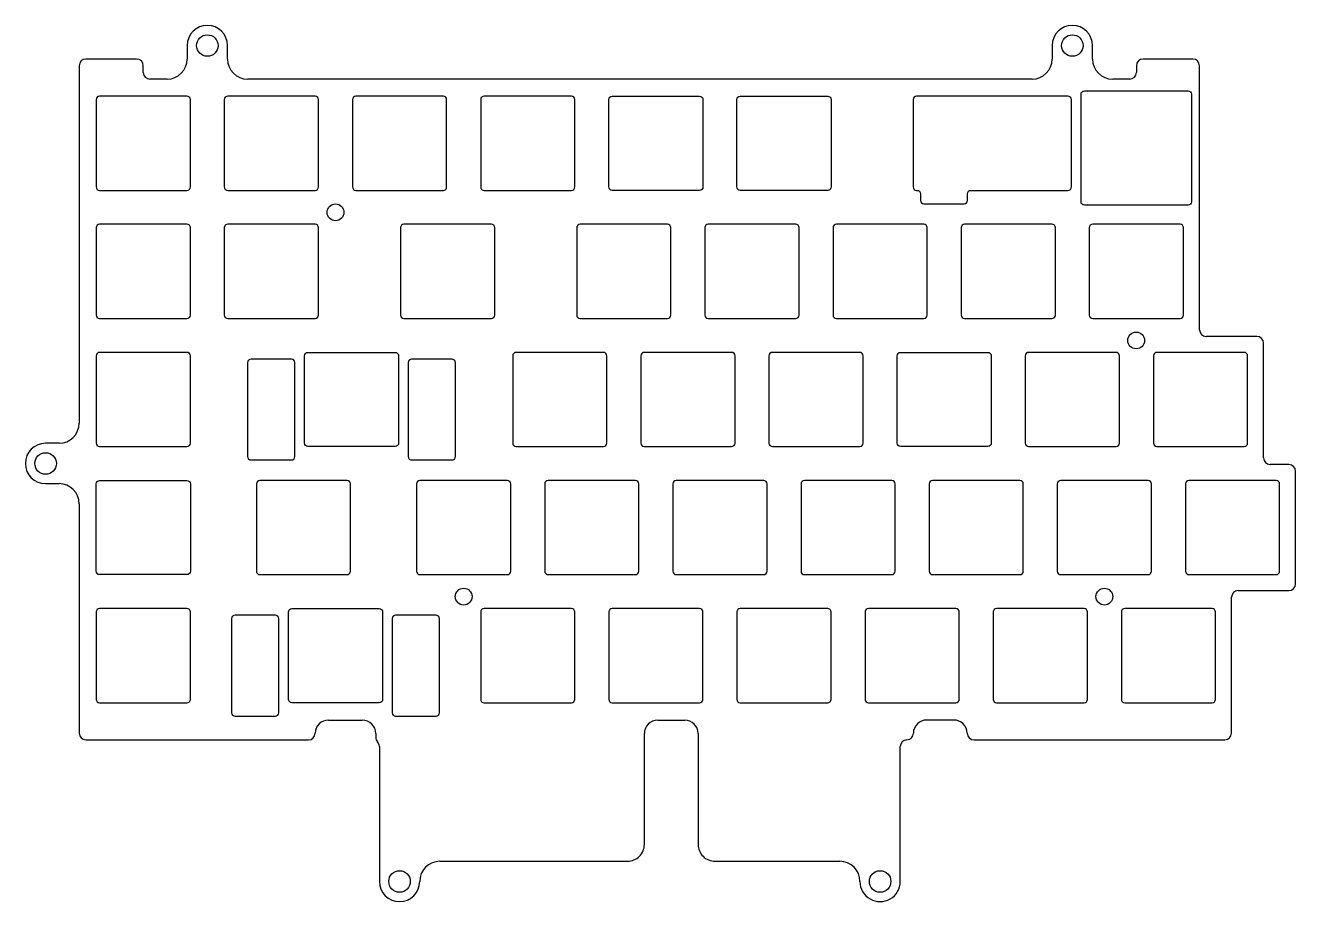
# Model space of a CAD drawing. Header units: millimetres. Extents: x -370 to -181, y -27 to 103.
import ezdxf

# ---------------------------------------------------------------- set-up
doc = ezdxf.new("R2010")
doc.units = ezdxf.units.MM
doc.layers.get('0').update_dxf_attribs({"linetype": 'CONTINUOUS'})

msp = doc.modelspace()

# ---------------------------------------------------------------- linework, layer by layer
for p, q in [((-345.9, 100.25), (-345.9, 98.25)), ((-339.9, 98.25), (-339.9, 100.25)), ((-217.31, 100.25), (-217.31, 98.25)), ((-211.31, 98.25), (-211.31, 100.25)), ((-353.42, 98.25), (-360.95, 98.25)), ((-196.41, 98.25), (-203.79, 98.25)), ((-361.95, 97.25), (-361.95, 44.1)), ((-352.43, 96.25), (-352.43, 97.25)), ((-204.79, 97.25), (-204.79, 96.25)), ((-195.41, 58), (-195.41, 97.25)), ((-348.9, 95.25), (-351.43, 95.25)), ((-220.31, 95.25), (-336.9, 95.25)), ((-205.79, 95.25), (-208.31, 95.25)), ((-186.89, 57), (-194.41, 57)), ((-185.89, 38.95), (-185.89, 56)), ((-364.95, 41.1), (-366.95, 41.1)), ((-182.13, 37.95), (-184.89, 37.95)), ((-181.12, 20.2), (-181.12, 36.95)), ((-366.95, 35.1), (-364.95, 35.1)), ((-361.95, 32.1), (-361.95, -2)), ((-189.65, 19.2), (-182.13, 19.2)), ((-190.65, -2), (-190.65, 18.2)), ((-324.87, -0.05), (-319.87, -0.05)), ((-275.94, -0.05), (-271.94, -0.05)), ((-235.94, -0.04), (-231.94, -0.04)), ((-360.95, -3), (-327.87, -3)), ((-317.87, -2.06), (-317.87, -2.63)), ((-277.94, -6.06), (-277.94, -2.06)), ((-269.94, -2.06), (-269.94, -6.06)), ((-228.93, -3), (-191.65, -3)), ((-317.33, -4), (-317.33, -24.06)), ((-239.89, -24.06), (-239.89, -4)), ((-277.94, -18.55), (-277.94, -6.06)), ((-269.94, -6.06), (-269.94, -18.55)), ((-308.33, -21.06), (-280.44, -21.06)), ((-267.44, -21.06), (-248.89, -21.06))]:
    msp.add_line(p, q)
for points in [[(-345.93, 78.72, 0.414214), (-345.43, 79.22), (-345.43, 92.22, 0.414214), (-345.93, 92.72), (-358.93, 92.72, 0.414214), (-359.43, 92.22), (-359.43, 79.22, 0.414214), (-358.93, 78.72)], [(-326.88, 78.72, 0.414214), (-326.38, 79.22), (-326.38, 92.22, 0.414214), (-326.88, 92.72), (-339.88, 92.72, 0.414214), (-340.38, 92.22), (-340.38, 79.22, 0.414214), (-339.88, 78.72)], [(-307.82, 78.72, 0.414214), (-307.33, 79.22), (-307.33, 92.22, 0.414214), (-307.82, 92.72), (-320.83, 92.72, 0.414214), (-321.32, 92.22), (-321.32, 79.22, 0.414214), (-320.83, 78.72)], [(-288.77, 78.72, 0.414214), (-288.27, 79.22), (-288.27, 92.22, 0.414214), (-288.77, 92.72), (-301.77, 92.72, 0.414214), (-302.27, 92.22), (-302.27, 79.22, 0.414214), (-301.77, 78.72)], [(-269.23, 92.22), (-269.23, 79.22, -0.414214), (-269.73, 78.72), (-282.73, 78.72, -0.414214), (-283.23, 79.22), (-283.23, 92.22, -0.414214), (-282.73, 92.72), (-269.73, 92.72, -0.414214)], [(-250.18, 92.22), (-250.18, 79.22, -0.414214), (-250.68, 78.72), (-263.68, 78.72, -0.414214), (-264.18, 79.22), (-264.18, 92.22, -0.414214), (-263.68, 92.72), (-250.68, 92.72, -0.414214)], [(-236.89, 77.22, 0.414214), (-236.39, 76.73), (-230.39, 76.73, 0.414214), (-229.89, 77.22), (-229.89, 78.22, -0.414214), (-229.39, 78.72), (-214.96, 78.72, 0.414214), (-214.46, 79.22), (-214.46, 92.22, 0.414214), (-214.96, 92.72), (-237.48, 92.72, 0.414214), (-237.98, 92.22), (-237.98, 79.22, 0.414214), (-237.48, 78.72), (-237.39, 78.72, -0.414214), (-236.89, 78.22)], [(-213.02, 77.02), (-213.02, 93.02, -0.414214), (-212.52, 93.52), (-197.09, 93.52, -0.414214), (-196.59, 93.02), (-196.59, 77.02, -0.414214), (-197.09, 76.52), (-212.52, 76.52, -0.414214)], [(-359.43, 60.17, 0.414214), (-358.93, 59.67), (-345.93, 59.67, 0.414214), (-345.43, 60.17), (-345.43, 73.17, 0.414214), (-345.93, 73.67), (-358.93, 73.67, 0.414214), (-359.43, 73.17)], [(-340.38, 60.17, 0.414214), (-339.88, 59.67), (-326.88, 59.67, 0.414214), (-326.38, 60.17), (-326.38, 73.17, 0.414214), (-326.88, 73.67), (-339.88, 73.67, 0.414214), (-340.38, 73.17)], [(-300.68, 59.67, 0.414214), (-300.18, 60.17), (-300.18, 73.17, 0.414214), (-300.68, 73.67), (-313.68, 73.67, 0.414214), (-314.18, 73.17), (-314.18, 60.17, 0.414214), (-313.68, 59.67)], [(-274.49, 59.67, 0.414214), (-273.99, 60.17), (-273.99, 73.17, 0.414214), (-274.49, 73.67), (-287.49, 73.67, 0.414214), (-287.99, 73.17), (-287.99, 60.17, 0.414214), (-287.49, 59.67)], [(-255.44, 59.67, 0.414214), (-254.94, 60.17), (-254.94, 73.17, 0.414214), (-255.44, 73.67), (-268.44, 73.67, 0.414214), (-268.94, 73.17), (-268.94, 60.17, 0.414214), (-268.44, 59.67)], [(-236.39, 59.67, 0.414214), (-235.89, 60.17), (-235.89, 73.17, 0.414214), (-236.39, 73.67), (-249.39, 73.67, 0.414214), (-249.89, 73.17), (-249.89, 60.17, 0.414214), (-249.39, 59.67)], [(-217.34, 59.67, 0.414214), (-216.84, 60.17), (-216.84, 73.17, 0.414214), (-217.34, 73.67), (-230.34, 73.67, 0.414214), (-230.84, 73.17), (-230.84, 60.17, 0.414214), (-230.34, 59.67)], [(-211.79, 60.17, 0.414214), (-211.29, 59.67), (-198.29, 59.67, 0.414214), (-197.79, 60.17), (-197.79, 73.17, 0.414214), (-198.29, 73.67), (-211.29, 73.67, 0.414214), (-211.79, 73.17)], [(-345.93, 40.62, 0.414214), (-345.43, 41.12), (-345.43, 54.13, 0.414214), (-345.93, 54.62), (-358.93, 54.62, 0.414214), (-359.43, 54.13), (-359.43, 41.12, 0.414214), (-358.93, 40.62)], [(-336.41, 53.62, 0.414214), (-336.91, 53.12), (-336.91, 39.12, 0.414214), (-336.41, 38.62), (-330.41, 38.62, 0.414214), (-329.91, 39.12), (-329.91, 53.12, 0.414214), (-330.41, 53.62)], [(-314.47, 54.13), (-314.47, 41.12, -0.414214), (-314.97, 40.62), (-327.97, 40.62, -0.414214), (-328.47, 41.12), (-328.47, 54.13, -0.414214), (-327.97, 54.62), (-314.97, 54.62, -0.414214)], [(-312.53, 53.62, 0.414214), (-313.03, 53.12), (-313.03, 39.12, 0.414214), (-312.53, 38.62), (-306.53, 38.62, 0.414214), (-306.03, 39.12), (-306.03, 53.12, 0.414214), (-306.53, 53.62)], [(-284.01, 40.62, 0.414214), (-283.51, 41.12), (-283.51, 54.13, 0.414214), (-284.01, 54.62), (-297.01, 54.62, 0.414214), (-297.51, 54.13), (-297.51, 41.12, 0.414214), (-297.01, 40.62)], [(-264.96, 40.62, 0.414214), (-264.46, 41.12), (-264.46, 54.13, 0.414214), (-264.96, 54.62), (-277.96, 54.62, 0.414214), (-278.46, 54.13), (-278.46, 41.12, 0.414214), (-277.96, 40.62)], [(-245.91, 40.62, 0.414214), (-245.41, 41.12), (-245.41, 54.13, 0.414214), (-245.91, 54.62), (-258.91, 54.62, 0.414214), (-259.41, 54.13), (-259.41, 41.12, 0.414214), (-258.91, 40.62)], [(-226.36, 54.13), (-226.36, 41.12, -0.414214), (-226.86, 40.62), (-239.86, 40.62, -0.414214), (-240.36, 41.12), (-240.36, 54.13, -0.414214), (-239.86, 54.62), (-226.86, 54.62, -0.414214)], [(-207.81, 40.62, 0.414214), (-207.31, 41.12), (-207.31, 54.13, 0.414214), (-207.81, 54.62), (-220.81, 54.62, 0.414214), (-221.31, 54.13), (-221.31, 41.12, 0.414214), (-220.81, 40.62)], [(-188.76, 40.62, 0.414214), (-188.26, 41.12), (-188.26, 54.13, 0.414214), (-188.76, 54.62), (-201.76, 54.62, 0.414214), (-202.26, 54.13), (-202.26, 41.12, 0.414214), (-201.76, 40.62)], [(-345.43, 35.08), (-345.43, 22.07, -0.414214), (-345.93, 21.57), (-358.93, 21.57, -0.414214), (-359.43, 22.07), (-359.43, 35.08, -0.414214), (-358.93, 35.57), (-345.93, 35.57, -0.414214)], [(-322.11, 21.57, 0.414214), (-321.61, 22.07), (-321.61, 35.08, 0.414214), (-322.11, 35.57), (-335.11, 35.57, 0.414214), (-335.61, 35.08), (-335.61, 22.07, 0.414214), (-335.11, 21.57)], [(-298.3, 21.57, 0.414214), (-297.8, 22.07), (-297.8, 35.08, 0.414214), (-298.3, 35.57), (-311.3, 35.57, 0.414214), (-311.8, 35.08), (-311.8, 22.07, 0.414214), (-311.3, 21.57)], [(-279.25, 21.57, 0.414214), (-278.75, 22.07), (-278.75, 35.08, 0.414214), (-279.25, 35.57), (-292.25, 35.57, 0.414214), (-292.75, 35.08), (-292.75, 22.07, 0.414214), (-292.25, 21.57)], [(-273.7, 22.07, 0.414214), (-273.2, 21.57), (-260.2, 21.57, 0.414214), (-259.7, 22.07), (-259.7, 35.08, 0.414214), (-260.2, 35.57), (-273.2, 35.57, 0.414214), (-273.7, 35.08)], [(-241.15, 21.57, 0.414214), (-240.65, 22.07), (-240.65, 35.08, 0.414214), (-241.15, 35.57), (-254.15, 35.57, 0.414214), (-254.65, 35.08), (-254.65, 22.07, 0.414214), (-254.15, 21.57)], [(-222.1, 21.57, 0.414214), (-221.6, 22.07), (-221.6, 35.08, 0.414214), (-222.1, 35.57), (-235.1, 35.57, 0.414214), (-235.6, 35.08), (-235.6, 22.07, 0.414214), (-235.1, 21.57)], [(-203.05, 21.57, 0.414214), (-202.55, 22.07), (-202.55, 35.08, 0.414214), (-203.05, 35.57), (-216.05, 35.57, 0.414214), (-216.55, 35.08), (-216.55, 22.07, 0.414214), (-216.05, 21.57)], [(-184, 21.57, 0.414214), (-183.5, 22.07), (-183.5, 35.08, 0.414214), (-184, 35.57), (-197, 35.57, 0.414214), (-197.5, 35.08), (-197.5, 22.07, 0.414214), (-197, 21.57)], [(-345.93, 2.52, 0.414214), (-345.43, 3.02), (-345.43, 16.02, 0.414214), (-345.93, 16.52), (-358.93, 16.52, 0.414214), (-359.43, 16.02), (-359.43, 3.02, 0.414214), (-358.93, 2.52)], [(-338.79, 15.53, 0.414214), (-339.29, 15.03), (-339.29, 1.02, 0.414214), (-338.79, 0.52), (-332.79, 0.52, 0.414214), (-332.29, 1.02), (-332.29, 15.03, 0.414214), (-332.79, 15.53)], [(-316.85, 16.02), (-316.85, 3.02, -0.414214), (-317.35, 2.52), (-330.35, 2.52, -0.414214), (-330.85, 3.02), (-330.85, 16.02, -0.414214), (-330.35, 16.52), (-317.35, 16.52, -0.414214)], [(-314.91, 15.53, 0.414214), (-315.41, 15.03), (-315.41, 1.02, 0.414214), (-314.91, 0.52), (-308.91, 0.52, 0.414214), (-308.41, 1.02), (-308.41, 15.03, 0.414214), (-308.91, 15.53)], [(-288.77, 2.52, 0.414214), (-288.27, 3.02), (-288.27, 16.02, 0.414214), (-288.77, 16.52), (-301.77, 16.52, 0.414214), (-302.27, 16.02), (-302.27, 3.02, 0.414214), (-301.77, 2.52)], [(-269.73, 2.52, 0.414214), (-269.23, 3.02), (-269.23, 16.02, 0.414214), (-269.73, 16.52), (-282.73, 16.52, 0.414214), (-283.23, 16.02), (-283.23, 3.02, 0.414214), (-282.73, 2.52)], [(-250.68, 2.52, 0.414214), (-250.18, 3.02), (-250.18, 16.02, 0.414214), (-250.68, 16.52), (-263.68, 16.52, 0.414214), (-264.18, 16.02), (-264.18, 3.02, 0.414214), (-263.68, 2.52)], [(-231.62, 2.52, 0.414214), (-231.12, 3.02), (-231.12, 16.02, 0.414214), (-231.62, 16.52), (-244.63, 16.52, 0.414214), (-245.13, 16.02), (-245.13, 3.02, 0.414214), (-244.63, 2.52)], [(-212.57, 2.52, 0.414214), (-212.07, 3.02), (-212.07, 16.02, 0.414214), (-212.57, 16.52), (-225.58, 16.52, 0.414214), (-226.08, 16.02), (-226.08, 3.02, 0.414214), (-225.58, 2.52)], [(-207.03, 3.02, 0.414214), (-206.53, 2.52), (-193.53, 2.52, 0.414214), (-193.03, 3.02), (-193.03, 16.02, 0.414214), (-193.53, 16.52), (-206.53, 16.52, 0.414214), (-207.03, 16.02)]]:
    msp.add_lwpolyline(points, format="xyb", close=True)
for centre, radius in [((-342.9, 100.25), 1.6), ((-214.31, 100.25), 1.6), ((-323.85, 75.45), 1.25), ((-204.82, 56.4), 1.25), ((-366.95, 38.1), 1.6), ((-304.8, 18.3), 1.25), ((-209.55, 18.3), 1.25), ((-314.33, -24.06), 1.6), ((-242.89, -24.06), 1.6)]:
    msp.add_circle(centre, radius)
for centre, radius, start, end in [((-342.9, 100.25), 3, 0, 180), ((-214.31, 100.25), 3, 0, 180), ((-360.95, 97.25), 1, 90, 180), ((-353.42, 97.25), 1, 0, 90), ((-348.9, 98.25), 3, 270, 360), ((-336.9, 98.25), 3, 180, 270), ((-220.31, 98.25), 3, 270, 360), ((-208.31, 98.25), 3, 180, 270), ((-203.79, 97.25), 1, 90, 180), ((-196.41, 97.25), 1, 0, 90), ((-351.43, 96.25), 1, 180, 270), ((-205.79, 96.25), 1, -90, 0), ((-194.41, 58), 1, 180, 270), ((-186.89, 56), 1, 0, 90), ((-364.95, 44.1), 3, 270, 360), ((-366.95, 38.1), 3, 90, 270), ((-184.89, 38.95), 1, 180, 270), ((-182.13, 36.95), 1, 0, 90), ((-364.95, 32.1), 3, 0, 90), ((-189.65, 18.2), 1, 90, 180), ((-182.13, 20.2), 1, -90, 0), ((-324.87, -2.06), 2, 90, 178.9495), ((-319.87, -2.06), 2, 0, 90), ((-275.94, -2.06), 2, 90, 180), ((-271.94, -2.06), 2, 0, 90), ((-235.94, -2.06), 2.01, 90, 178.9745), ((-231.94, -2.06), 2.01, 1.0458, 90), ((-360.95, -2), 1, 180, 270), ((-327.87, -2), 1, 270, 358.9495), ((-316.87, -2.63), 1, 180, 223.2088), ((-318.33, -4), 1, 0, 43.2088), ((-238.89, -4), 1, 91.8741, 180), ((-238.95, -2), 1, 271.8741, 358.9745), ((-228.93, -2), 1, 181.0458, 270), ((-191.65, -2), 1, 270, 360), ((-280.44, -18.55), 2.5, -90, 0.0031), ((-267.44, -18.55), 2.5, 179.9969, 270), ((-308.33, -24.06), 3, 90, 180), ((-248.89, -24.06), 3, 0, 90), ((-314.33, -24.06), 3, 180, 360), ((-242.89, -24.06), 3, -180, 0.0001)]:
    msp.add_arc(centre, radius, start, end)

doc.saveas('drawing.dxf')
